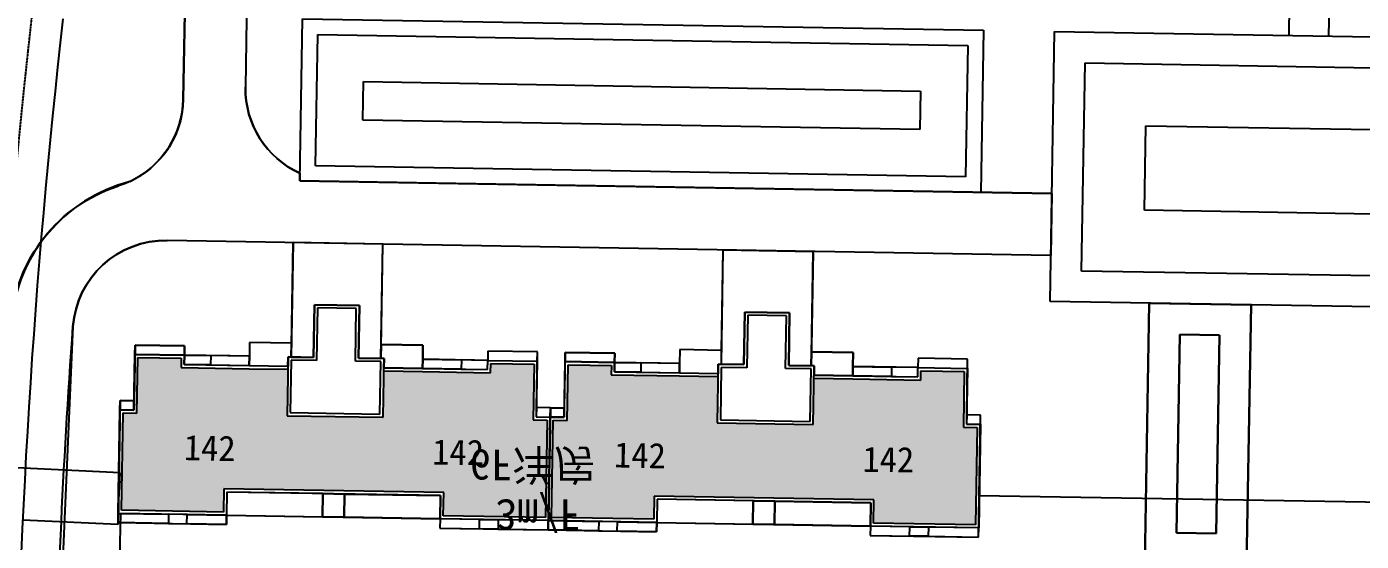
# Model space of a CAD drawing. Header units: millimetres. Extents: x -439850 to 1095597, y 3556331 to 4116172.
# Drawn here: x 492509 to 578739, y 3814245 to 3847535 of the extents above; entities that cross this region are included whole.
import ezdxf
from ezdxf.enums import TextEntityAlignment as Align

# ---------------------------------------------------------------- set-up
doc = ezdxf.new("R2010")
doc.units = ezdxf.units.MM
doc.header["$LTSCALE"] = 1000
doc.header["$MEASUREMENT"] = 0
doc.linetypes.add('CENTER', pattern=[2, 1.25, -0.25, 0.25, -0.25])
doc.linetypes.add('DASHED', pattern=[0.75, 0.5, -0.25])
for name, color, linetype in [('14中心线', 1, 'CENTER'), ('14缘石线', 7, 'Continuous'), ('14道路红线', 7, 'Continuous'), ('18标注', 7, 'Continuous'), ('19图框', 7, 'Continuous'), ('TG_SUNBUILD', 41, 'Continuous'), ('建筑外轮廓线', 6, 'Continuous'), ('文字', 7, 'Continuous'), ('红线按路', 200, 'Continuous'), ('道路', 7, 'Continuous'), ('铺装', 6, 'Continuous')]:
    doc.layers.add(name, color=color, linetype=linetype)
doc.styles.add('-黑体', font='simhei.ttf')
doc.styles.add('坐标标注', font='times.ttf', dxfattribs={"width": 0.75})
doc.styles.add('样式 1', font='simhei.ttf')

msp = doc.modelspace()

# ---------------------------------------------------------------- hatches: boundary and pattern name
at = {"ltscale": 0.02, "extrusion": (0, 0, -1)}
h = msp.add_hatch(color=31, dxfattribs=at)
h.dxf.hatch_style = 1
h.paths.add_polyline_path([(-526131, 3822087), (-525231, 3822102), (-525292, 3825702), (-522492, 3825749), (-522482, 3825149), (-518083, 3825223), (-515583, 3825266), (-515533, 3822266), (-509334, 3822371), (-509384, 3825371), (-506885, 3825413), (-502485, 3825487), (-502495, 3826087), (-499696, 3826134), (-499635, 3822535), (-498735, 3822550), (-498629, 3816251), (-505228, 3816139), (-505253, 3817639), (-519451, 3817399), (-519426, 3815899), (-526025, 3815788)])
h.paths.add_polyline_path([(-518201, 3818818), (-522536, 3818768), (-522564, 3821170), (-518229, 3821221)], flags=24)
h.paths.add_polyline_path([(-502142, 3819113), (-506477, 3819017), (-506530, 3821419), (-502195, 3821515)], flags=24)
h = msp.add_hatch(color=31, dxfattribs=at)
h.dxf.hatch_style = 1
h.paths.add_polyline_path([(-553927, 3821617), (-553027, 3821632), (-553088, 3825232), (-550289, 3825279), (-550278, 3824679), (-545879, 3824754), (-543379, 3824796), (-543329, 3821796), (-537130, 3821901), (-537180, 3824901), (-534681, 3824943), (-530281, 3825017), (-530291, 3825617), (-527492, 3825665), (-527431, 3822065), (-526531, 3822080), (-526425, 3815781), (-533024, 3815670), (-533049, 3817169), (-547247, 3816929), (-547222, 3815430), (-553821, 3815318)])
h.paths.add_polyline_path([(-545997, 3818349), (-550332, 3818298), (-550360, 3820700), (-546025, 3820751)], flags=24)
h.paths.add_polyline_path([(-529938, 3818643), (-534273, 3818547), (-534326, 3820949), (-529991, 3821045)], flags=24)

# ---------------------------------------------------------------- linework, layer by layer
for p, q in [((498551, 3818683), (498552, 3818685)), ((498551, 3818684), (498553, 3818684)), ((554053, 3817200), (554052, 3817198)), ((554054, 3817199), (554052, 3817199)), ((498572, 3816051), (498570, 3816051)), ((498571, 3816050), (498571, 3816052)), ((498389, 3815330), (498391, 3815329)), ((498390, 3815329), (498390, 3815331))]:
    msp.add_line(p, q)
for points in [[(498551, 3818683, 0.25, 0.25, 0), (498552, 3818684, 0, 0, 0)], [(554053, 3817200, 0.25, 0.25, 0), (554052, 3817199, 0, 0, 0)], [(498571, 3816051, 0.25, 0.25, 0), (498571, 3816052, 0, 0, 0)], [(498390, 3815329, 0.25, 0.25, 0), (498391, 3815330, 0, 0, 0)]]:
    msp.add_lwpolyline(points, format="xyseb")
at = {"layer": '14中心线', "extrusion": (0, 0, -1)}
msp.add_arc((-978727, 3792980), 500000, 0.55647, 19.51391, dxfattribs=at)
at = {"layer": '14缘石线', "extrusion": (0, 0, -1)}
msp.add_arc((-978727, 3792980), 505000, 0.55647, 19.51391, dxfattribs=at)
at = {"layer": '14道路红线', "extrusion": (0, 0, -1)}
for radius, end in [(508000, 19.51391), (495000, 16.10744), (492000, 16.10744)]:
    msp.add_arc((-978727, 3792980), radius, 0.55647, end, dxfattribs=at)
at = {"layer": '18标注', "color": 3, "ltscale": 0.02}
for p, q in [((498551, 3818684), (487421, 3819218)), ((498425, 3816055), (498552, 3818684)), ((554024, 3815515), (554053, 3817200)), ((580333, 3816755), (554053, 3817199)), ((498571, 3816051), (497947, 3784976)), ((498425, 3816054), (498390, 3815329)), ((498426, 3816054), (498572, 3816051)), ((498390, 3815330), (492254, 3815624))]:
    msp.add_line(p, q, dxfattribs=at)
at = {"layer": '19图框', "color": 6, "ltscale": 0.3}
msp.add_arc((978727, 3792980), 487000, 173.50722, 179.44353, dxfattribs=at)
at = {"layer": 'TG_SUNBUILD', "color": 145}
for p, q in [((511105, 3829542), (511048, 3826143)), ((514005, 3829493), (511105, 3829542)), ((513947, 3826094), (514005, 3829493)), ((538901, 3829072), (538844, 3825673)), ((541801, 3829023), (538901, 3829072)), ((541743, 3825624), (541801, 3829023)), ((499509, 3826938), (499448, 3823338)), ((502709, 3826884), (499509, 3826938)), ((502699, 3826284), (502709, 3826884)), ((506913, 3827113), (506898, 3826213)), ((509613, 3827067), (506913, 3827113)), ((509598, 3826167), (509613, 3827067)), ((515412, 3826969), (515397, 3826069)), ((518112, 3826923), (515412, 3826969)), ((518096, 3826023), (518112, 3826923)), ((506898, 3826213), (502699, 3826284)), ((511048, 3826143), (509598, 3826167)), ((515397, 3826069), (513947, 3826094)), ((522296, 3825952), (518096, 3826023)), ((522306, 3826552), (522296, 3825952)), ((525506, 3826498), (522306, 3826552)), ((525445, 3822899), (525506, 3826498)), ((527305, 3826468), (527244, 3822868)), ((530505, 3826414), (527305, 3826468)), ((530495, 3825814), (530505, 3826414)), ((534709, 3826643), (534694, 3825743)), ((537409, 3826597), (534709, 3826643)), ((537394, 3825697), (537409, 3826597)), ((543208, 3826499), (543193, 3825599)), ((545908, 3826453), (543208, 3826499)), ((545893, 3825554), (545908, 3826453)), ((550102, 3826083), (550092, 3825483)), ((553302, 3826028), (550102, 3826083)), ((553241, 3822429), (553302, 3826028)), ((534694, 3825743), (530495, 3825814)), ((538844, 3825673), (537394, 3825697)), ((543193, 3825599), (541743, 3825624)), ((550092, 3825483), (545893, 3825554)), ((498549, 3823353), (498415, 3815454)), ((499448, 3823338), (498549, 3823353)), ((526345, 3822884), (525445, 3822899)), ((526211, 3814985), (526345, 3822884)), ((526345, 3822884), (526211, 3814985)), ((527244, 3822868), (526345, 3822884)), ((554141, 3822414), (553241, 3822429)), ((554007, 3814515), (554141, 3822414)), ((505414, 3815336), (505424, 3815936)), ((505424, 3815936), (519222, 3815703)), ((519222, 3815703), (519212, 3815103)), ((498415, 3815454), (505414, 3815336)), ((519212, 3815103), (526211, 3814985)), ((526211, 3814985), (533210, 3814866)), ((533210, 3814866), (533220, 3815466)), ((533220, 3815466), (547018, 3815233)), ((547018, 3815233), (547008, 3814633)), ((547008, 3814633), (554007, 3814515))]:
    msp.add_line(p, q, dxfattribs=at)
at = {"layer": '建筑外轮廓线', "color": 6, "extrusion": (0, 0, -1)}
for p, q in [((511048, 3826143), (511105, 3829542)), ((511105, 3829542), (511048, 3826143)), ((511105, 3829542), (514005, 3829493)), ((514005, 3829493), (511105, 3829542)), ((514005, 3829493), (513947, 3826094)), ((513947, 3826094), (514005, 3829493)), ((538844, 3825673), (538901, 3829072)), ((538901, 3829072), (538844, 3825673)), ((538901, 3829072), (541801, 3829023)), ((541801, 3829023), (538901, 3829072)), ((541801, 3829023), (541743, 3825624)), ((541743, 3825624), (541801, 3829023)), ((499438, 3822738), (499499, 3826338)), ((499499, 3826338), (502699, 3826284)), ((502699, 3826284), (502689, 3825684)), ((509398, 3826170), (509334, 3822371)), ((509388, 3825570), (509398, 3826170)), ((509398, 3826170), (509398, 3826170)), ((509398, 3826170), (511048, 3826143)), ((511048, 3826143), (509398, 3826170)), ((513947, 3826094), (515597, 3826066)), ((515597, 3826066), (513947, 3826094)), ((515533, 3822266), (515597, 3826066)), ((515597, 3826066), (515587, 3825466)), ((515597, 3826066), (515597, 3826066)), ((515597, 3826066), (515597, 3826066)), ((502689, 3825684), (506888, 3825613)), ((506888, 3825613), (509388, 3825570)), ((515587, 3825466), (518086, 3825423)), ((518086, 3825423), (522286, 3825352)), ((522286, 3825352), (522296, 3825952)), ((522296, 3825952), (525495, 3825898)), ((525495, 3825898), (525435, 3822299)), ((527234, 3822268), (527295, 3825868)), ((527295, 3825868), (530495, 3825814)), ((530495, 3825814), (530485, 3825214)), ((530485, 3825214), (534684, 3825143)), ((534684, 3825143), (537184, 3825101)), ((537194, 3825701), (537130, 3821901)), ((537184, 3825101), (537194, 3825701)), ((537194, 3825701), (537194, 3825701)), ((537194, 3825701), (538844, 3825673)), ((538844, 3825673), (537194, 3825701)), ((541743, 3825624), (543393, 3825596)), ((543393, 3825596), (541743, 3825624)), ((543329, 3821796), (543393, 3825596)), ((543393, 3825596), (543383, 3824996)), ((543393, 3825596), (543393, 3825596)), ((543393, 3825596), (543393, 3825596)), ((550082, 3824883), (550092, 3825483)), ((550092, 3825483), (553291, 3825429)), ((553291, 3825429), (553231, 3821829)), ((543383, 3824996), (545882, 3824953)), ((545882, 3824953), (550082, 3824883)), ((498425, 3816054), (498538, 3822753)), ((498538, 3822753), (499438, 3822738)), ((509334, 3822371), (515533, 3822266)), ((525435, 3822299), (526334, 3822284)), ((526221, 3815585), (526334, 3822284)), ((526334, 3822284), (526221, 3815585)), ((526334, 3822284), (527234, 3822268)), ((537130, 3821901), (543329, 3821796)), ((553231, 3821829), (554131, 3821814)), ((554131, 3821814), (554017, 3815115)), ((505450, 3817436), (505424, 3815936)), ((519248, 3817203), (505450, 3817436)), ((519222, 3815703), (519248, 3817203)), ((519248, 3817203), (519248, 3817203)), ((533246, 3816966), (533220, 3815466)), ((547044, 3816733), (533246, 3816966)), ((547018, 3815233), (547044, 3816733)), ((547044, 3816733), (547044, 3816733)), ((505424, 3815936), (498425, 3816054)), ((505424, 3815936), (505424, 3815936)), ((526221, 3815585), (519222, 3815703)), ((533220, 3815466), (526221, 3815585)), ((533220, 3815466), (533220, 3815466)), ((554017, 3815115), (547018, 3815233))]:
    msp.add_line(p, q, dxfattribs=at)
at = {"layer": '建筑外轮廓线', "color": 8, "extrusion": (0, 0, -1)}
for p, q in [((511302, 3829339), (511244, 3825939)), ((513801, 3829296), (511302, 3829339)), ((513744, 3825897), (513801, 3829296)), ((539098, 3828869), (539040, 3825469)), ((541597, 3828827), (539098, 3828869)), ((541540, 3825427), (541597, 3828827)), ((499499, 3826338), (499509, 3826938)), ((499509, 3826938), (502709, 3826884)), ((502709, 3826884), (502699, 3826284)), ((506913, 3827113), (506898, 3826213)), ((509613, 3827067), (506913, 3827113)), ((509598, 3826167), (509613, 3827067)), ((515397, 3826069), (515412, 3826969)), ((515397, 3826069), (515412, 3826969)), ((515412, 3826969), (518112, 3826923)), ((515412, 3826969), (518112, 3826923)), ((518112, 3826923), (518096, 3826023)), ((518112, 3826923), (518096, 3826023)), ((502699, 3826284), (499499, 3826338)), ((499635, 3822535), (499696, 3826134)), ((499696, 3826134), (502495, 3826087)), ((502495, 3826087), (502485, 3825487)), ((502689, 3825684), (502699, 3826284)), ((502699, 3826284), (504398, 3826255)), ((504398, 3826255), (504388, 3825655)), ((504398, 3826255), (504388, 3825655)), ((506898, 3826213), (504398, 3826255)), ((506888, 3825613), (506898, 3826213)), ((506898, 3826213), (506888, 3825613)), ((509388, 3825570), (509398, 3826170)), ((509398, 3826170), (509598, 3826167)), ((515597, 3826066), (515397, 3826069)), ((515597, 3826066), (515397, 3826069)), ((515587, 3825466), (515597, 3826066)), ((515587, 3825466), (515597, 3826066)), ((518086, 3825423), (518096, 3826023)), ((518096, 3826023), (518086, 3825423)), ((518096, 3826023), (518086, 3825423)), ((518096, 3826023), (520596, 3825981)), ((522306, 3826552), (522296, 3825952)), ((525506, 3826498), (522306, 3826552)), ((525495, 3825898), (525506, 3826498)), ((527295, 3825868), (527305, 3826468)), ((527305, 3826468), (530505, 3826414)), ((530505, 3826414), (530495, 3825814)), ((534709, 3826643), (534694, 3825743)), ((537409, 3826597), (534709, 3826643)), ((537394, 3825697), (537409, 3826597)), ((543193, 3825599), (543208, 3826499)), ((543193, 3825599), (543208, 3826499)), ((543208, 3826499), (545908, 3826453)), ((543208, 3826499), (545908, 3826453)), ((545908, 3826453), (545893, 3825554)), ((545908, 3826453), (545893, 3825554)), ((550102, 3826083), (550092, 3825483)), ((553302, 3826028), (550102, 3826083)), ((553291, 3825429), (553302, 3826028)), ((502485, 3825487), (506885, 3825413)), ((504388, 3825655), (502689, 3825684)), ((504388, 3825655), (506888, 3825613)), ((506885, 3825413), (509384, 3825371)), ((506888, 3825613), (509388, 3825570)), ((509388, 3825570), (509388, 3825570)), ((509594, 3825967), (509537, 3822568)), ((511244, 3825939), (509594, 3825967)), ((515394, 3825869), (513744, 3825897)), ((515336, 3822470), (515394, 3825869)), ((515583, 3825266), (518083, 3825223)), ((518086, 3825423), (515587, 3825466)), ((515587, 3825466), (515587, 3825466)), ((518086, 3825423), (515587, 3825466)), ((515587, 3825466), (515587, 3825466)), ((518083, 3825223), (522482, 3825149)), ((520586, 3825381), (518086, 3825423)), ((520596, 3825981), (520586, 3825381)), ((520596, 3825981), (520586, 3825381)), ((520586, 3825381), (522286, 3825352)), ((522296, 3825952), (520596, 3825981)), ((522286, 3825352), (522296, 3825952)), ((522296, 3825952), (525495, 3825898)), ((522482, 3825149), (522492, 3825749)), ((522492, 3825749), (525292, 3825702)), ((525292, 3825702), (525231, 3822102)), ((530495, 3825814), (527295, 3825868)), ((527431, 3822065), (527492, 3825665)), ((527492, 3825665), (530291, 3825617)), ((530291, 3825617), (530281, 3825017)), ((530485, 3825214), (530495, 3825814)), ((532184, 3825185), (530485, 3825214)), ((530495, 3825814), (532194, 3825785)), ((532194, 3825785), (532184, 3825185)), ((532194, 3825785), (532184, 3825185)), ((532184, 3825185), (534684, 3825143)), ((534694, 3825743), (532194, 3825785)), ((534684, 3825143), (534694, 3825743)), ((534694, 3825743), (534684, 3825143)), ((534684, 3825143), (537184, 3825101)), ((537184, 3825101), (537194, 3825701)), ((537194, 3825701), (537394, 3825697)), ((537390, 3825497), (537333, 3822098)), ((539040, 3825469), (537390, 3825497)), ((543190, 3825399), (541540, 3825427)), ((543132, 3822000), (543190, 3825399)), ((543393, 3825596), (543193, 3825599)), ((543393, 3825596), (543193, 3825599)), ((543383, 3824996), (543393, 3825596)), ((543383, 3824996), (543393, 3825596)), ((545882, 3824954), (545893, 3825554)), ((545893, 3825554), (545882, 3824954)), ((545893, 3825554), (545882, 3824954)), ((545893, 3825554), (548392, 3825511)), ((548392, 3825511), (548382, 3824911)), ((548392, 3825511), (548382, 3824911)), ((550092, 3825483), (548392, 3825511)), ((550082, 3824883), (550092, 3825483)), ((550092, 3825483), (553291, 3825429)), ((550278, 3824679), (550289, 3825279)), ((550289, 3825279), (553088, 3825232)), ((553088, 3825232), (553027, 3821632)), ((530281, 3825017), (534681, 3824943)), ((534681, 3824943), (537180, 3824901)), ((537184, 3825101), (537184, 3825101)), ((543379, 3824796), (545879, 3824754)), ((545882, 3824954), (543383, 3824996)), ((543383, 3824996), (543383, 3824996)), ((545882, 3824954), (543383, 3824996)), ((543383, 3824996), (543383, 3824996)), ((545879, 3824754), (550278, 3824679)), ((548382, 3824911), (545882, 3824954)), ((548382, 3824911), (550082, 3824883)), ((498538, 3822753), (498549, 3823353)), ((499438, 3822738), (498538, 3822753)), ((498549, 3823353), (499448, 3823338)), ((498629, 3816251), (498735, 3822550)), ((498735, 3822550), (499635, 3822535)), ((499448, 3823338), (499438, 3822738)), ((509537, 3822568), (515336, 3822470)), ((525445, 3822899), (525435, 3822299)), ((526345, 3822884), (525445, 3822899)), ((526334, 3822284), (526345, 3822884)), ((526334, 3822284), (526345, 3822884)), ((526345, 3822884), (527244, 3822868)), ((527244, 3822868), (527234, 3822268)), ((525231, 3822102), (526131, 3822087)), ((525435, 3822299), (526334, 3822284)), ((526131, 3822087), (526025, 3815788)), ((527234, 3822268), (526334, 3822284)), ((526425, 3815781), (526531, 3822080)), ((526531, 3822080), (527431, 3822065)), ((537333, 3822098), (543132, 3822000)), ((553241, 3822429), (553231, 3821829)), ((553231, 3821829), (554131, 3821814)), ((554141, 3822414), (553241, 3822429)), ((554131, 3821814), (554141, 3822414)), ((553027, 3821632), (553927, 3821617)), ((553927, 3821617), (553821, 3815318)), ((505253, 3817639), (505228, 3816139)), ((519451, 3817399), (505253, 3817639)), ((505450, 3817436), (505424, 3815936)), ((511649, 3817331), (505450, 3817436)), ((519426, 3815899), (519451, 3817399)), ((511623, 3815831), (511649, 3817331)), ((511649, 3817331), (511623, 3815831)), ((511623, 3815831), (511649, 3817331)), ((511649, 3817331), (513048, 3817307)), ((513048, 3817307), (511649, 3817331)), ((513048, 3817307), (513023, 3815808)), ((513023, 3815808), (513048, 3817307)), ((513023, 3815808), (513048, 3817307)), ((513048, 3817307), (519248, 3817203)), ((519248, 3817203), (519222, 3815703)), ((533049, 3817169), (533024, 3815670)), ((547247, 3816929), (533049, 3817169)), ((533246, 3816966), (533220, 3815466)), ((539445, 3816861), (533246, 3816966)), ((539419, 3815362), (539445, 3816861)), ((539445, 3816861), (539419, 3815362)), ((539419, 3815362), (539445, 3816861)), ((539445, 3816861), (540845, 3816838)), ((540845, 3816838), (539445, 3816861)), ((540845, 3816838), (540819, 3815338)), ((540819, 3815338), (540845, 3816838)), ((540819, 3815338), (540845, 3816838)), ((540845, 3816838), (547044, 3816733)), ((547044, 3816733), (547018, 3815233)), ((547222, 3815430), (547247, 3816929)), ((498415, 3815454), (498425, 3816054)), ((498425, 3816054), (501675, 3815999)), ((505228, 3816139), (498629, 3816251)), ((501675, 3815999), (501665, 3815400)), ((501675, 3815999), (501665, 3815400)), ((502875, 3815979), (501675, 3815999)), ((502864, 3815379), (502875, 3815979)), ((502864, 3815379), (502875, 3815979)), ((502875, 3815979), (505424, 3815936)), ((505424, 3815936), (505414, 3815336)), ((505424, 3815936), (511623, 3815831)), ((513023, 3815808), (511623, 3815831)), ((511623, 3815831), (513023, 3815808)), ((519222, 3815703), (513023, 3815808)), ((519222, 3815703), (519212, 3815103)), ((521772, 3815660), (519222, 3815703)), ((526025, 3815788), (519426, 3815899)), ((521762, 3815060), (521772, 3815660)), ((521762, 3815060), (521772, 3815660)), ((521772, 3815660), (522972, 3815640)), ((533024, 3815670), (526425, 3815781)), ((501665, 3815400), (498415, 3815454)), ((501665, 3815400), (502864, 3815379)), ((505414, 3815336), (502864, 3815379)), ((519212, 3815103), (521762, 3815060)), ((522962, 3815040), (521762, 3815060)), ((522972, 3815640), (522962, 3815040)), ((522972, 3815640), (522962, 3815040)), ((522962, 3815040), (526211, 3814985)), ((526221, 3815585), (522972, 3815640)), ((526211, 3814985), (526221, 3815585)), ((526211, 3814985), (526221, 3815585)), ((529461, 3814930), (526211, 3814985)), ((526221, 3815585), (529471, 3815530)), ((529471, 3815530), (529461, 3814930)), ((529471, 3815530), (529461, 3814930)), ((529461, 3814930), (530660, 3814909)), ((530671, 3815509), (529471, 3815530)), ((530660, 3814909), (530671, 3815509)), ((530660, 3814909), (530671, 3815509)), ((533210, 3814866), (530660, 3814909)), ((530671, 3815509), (533220, 3815466)), ((533220, 3815466), (533210, 3814866)), ((533220, 3815466), (539419, 3815362)), ((540819, 3815338), (539419, 3815362)), ((539419, 3815362), (540819, 3815338)), ((547018, 3815233), (540819, 3815338)), ((547018, 3815233), (547008, 3814633)), ((549568, 3815190), (547018, 3815233)), ((553821, 3815318), (547222, 3815430)), ((549558, 3814590), (549568, 3815190)), ((549558, 3814590), (549568, 3815190)), ((549568, 3815190), (550768, 3815170)), ((550768, 3815170), (550758, 3814570)), ((550768, 3815170), (550758, 3814570)), ((554017, 3815115), (550768, 3815170)), ((554007, 3814515), (554017, 3815115)), ((547008, 3814633), (549558, 3814590)), ((550758, 3814570), (549558, 3814590)), ((550758, 3814570), (554007, 3814515))]:
    msp.add_line(p, q, dxfattribs=at)
at = {"layer": '红线按路', "color": 62, "linetype": 'DASHED', "ltscale": 0.005, "extrusion": (0, 0, -1)}
msp.add_arc((-978727, 3792980), 489000, 0.55647, 9.60657, dxfattribs=at)
at = {"layer": '红线按路', "color": 1, "linetype": 'DASHED', "ltscale": 0.005, "extrusion": (0, 0, -1)}
msp.add_arc((-978727, 3792980), 492000, 0.55647, 9.23196, dxfattribs=at)
at = {"layer": '道路', "color": 145, "ltscale": 0.02, "extrusion": (0, 0, -1)}
for p, q in [((502925, 3860324), (502629, 3842849)), ((506924, 3860256), (506643, 3843619)), ((574088, 3848970), (574055, 3846970)), ((576661, 3848927), (576627, 3846927)), ((510155, 3837559), (510333, 3848047)), ((510333, 3848047), (554326, 3847304)), ((511172, 3838542), (511316, 3847031)), ((511316, 3847031), (553310, 3846321)), ((554326, 3847304), (554149, 3836816)), ((558631, 3829763), (558926, 3847226)), ((558926, 3847226), (587841, 3846737)), ((553310, 3846321), (553166, 3837832)), ((560664, 3831729), (560892, 3845193)), ((560892, 3845193), (585808, 3844771)), ((514222, 3841491), (514264, 3843980)), ((514264, 3843980), (550259, 3843372)), ((550259, 3843372), (550217, 3840883)), ((550217, 3840883), (514222, 3841491)), ((564731, 3835661), (564823, 3841126)), ((564823, 3841126), (581741, 3840840)), ((553166, 3837832), (511172, 3838542)), ((554149, 3836816), (510155, 3837559)), ((558748, 3836738), (512541, 3837519)), ((581649, 3835375), (564731, 3835661)), ((558681, 3832738), (501585, 3833704)), ((509610, 3826867), (509723, 3833566)), ((515409, 3826769), (515522, 3833468)), ((537409, 3826597), (537519, 3833096)), ((543205, 3826299), (543318, 3832998)), ((585580, 3831308), (560664, 3831729)), ((587546, 3829274), (558631, 3829763)), ((565040, 3829655), (564756, 3812824)), ((571612, 3829544), (565040, 3829655)), ((571328, 3812713), (571612, 3829544)), ((567006, 3827621), (566789, 3814790)), ((569579, 3827578), (567006, 3827621)), ((569362, 3814746), (569579, 3827578)), ((566789, 3814790), (569362, 3814746))]:
    msp.add_line(p, q, dxfattribs=at)
for centre, radius, start, end in [((-512642, 3843518), 6000, 294.39603, 0.96834), ((-496630, 3842950), 6000, 180.96834, 252.34034), ((-501484, 3827704), 10000, 4.14142, 72.34034), ((-501484, 3827704), 6000, 4.14142, 90.96834), ((-981727, 3792931), 487500, 0.97143, 4.14142)]:
    msp.add_arc(centre, radius, start, end, dxfattribs=at)
at = {"layer": '铺装', "ltscale": 0.02}
for p, q in [((502629, 3842849), (502925, 3860324)), ((506924, 3860256), (506643, 3843619)), ((510155, 3837559), (510333, 3848047)), ((510333, 3848047), (554326, 3847304)), ((511172, 3838542), (511316, 3847031)), ((511316, 3847031), (553310, 3846321)), ((554326, 3847304), (554149, 3836816)), ((558631, 3829763), (558926, 3847226)), ((558926, 3847226), (587841, 3846737)), ((553310, 3846321), (553166, 3837832)), ((560664, 3831729), (560892, 3845193)), ((560892, 3845193), (585808, 3844771)), ((514222, 3841491), (514264, 3843980)), ((514264, 3843980), (550259, 3843372)), ((550259, 3843372), (550217, 3840883)), ((550217, 3840883), (514222, 3841491)), ((564731, 3835661), (564823, 3841126)), ((564823, 3841126), (581741, 3840840)), ((553166, 3837832), (511172, 3838542)), ((510164, 3838054), (510155, 3837559)), ((510155, 3837559), (558748, 3836738)), ((554149, 3836816), (510155, 3837559)), ((558748, 3836738), (558681, 3832738)), ((581649, 3835375), (564731, 3835661)), ((558681, 3832738), (501585, 3833704)), ((509723, 3833566), (509598, 3826167)), ((515522, 3833468), (509723, 3833566)), ((515397, 3826069), (515522, 3833468)), ((537394, 3825697), (537519, 3833096)), ((537519, 3833096), (543318, 3832998)), ((543318, 3832998), (543193, 3825599)), ((585580, 3831308), (560664, 3831729)), ((511048, 3826143), (511105, 3829542)), ((511105, 3829542), (514005, 3829493)), ((514005, 3829493), (513947, 3826094)), ((587546, 3829274), (558631, 3829763)), ((564756, 3812825), (565040, 3829655)), ((565040, 3829655), (571612, 3829544)), ((571612, 3829544), (571328, 3812714)), ((538901, 3829072), (538844, 3825673)), ((541801, 3829023), (538901, 3829072)), ((541743, 3825624), (541801, 3829023)), ((495500, 3828138), (494297, 3801196)), ((566789, 3814791), (567006, 3827621)), ((567006, 3827621), (569579, 3827578)), ((569579, 3827578), (569362, 3814748)), ((509598, 3826167), (511048, 3826143)), ((513947, 3826094), (515397, 3826069)), ((538844, 3825673), (537394, 3825697)), ((543193, 3825599), (541743, 3825624)), ((569362, 3814748), (566789, 3814791))]:
    msp.add_line(p, q, dxfattribs=at)
for centre, radius, start, end in [((512642, 3843518), 6000, 179.03166, 245.60397), ((496630, 3842950), 6000, 294.99122, 359.03166), ((501808, 3827517), 10339, 104.81296, 174.79533), ((501484, 3827704), 6000, 89.03166, 175.85858)]:
    msp.add_arc(centre, radius, start, end, dxfattribs=at)

# ---------------------------------------------------------------- texts
at = {"layer": '18标注', "color": 3, "style": '坐标标注', "width": 0.75}
for s, rotation, p in [('11144.29', 357.24949, (492984, 3818952)), ('26284.91', 359.03166, (567191, 3816978)), ('6144.29', 357.24949, (495320, 3815478))]:
    msp.add_text(s, height=1, rotation=rotation, dxfattribs=at).set_placement(p)
at = {"layer": '建筑外轮廓线', "color": 3, "extrusion": (0, 0, -1), "style": '样式 1', "text_generation_flag": 4}
for rotation, p in [(181.26582, (-504336, 3820284)), (180.67086, (-520383, 3820013)), (181.26582, (-532132, 3819814)), (180.67086, (-548179, 3819543))]:
    msp.add_text('142', height=1638.4, rotation=rotation, dxfattribs=at).set_placement(p, align=Align.MIDDLE_CENTER)
at = {"layer": '文字', "ltscale": 0.02, "style": '-黑体', "text_generation_flag": 4}
for s, p in [('6F洋房', (521138, 3820185)), ('3m/F', (522832, 3816954))]:
    msp.add_text(s, height=2000, dxfattribs=at).set_placement(p)

doc.saveas('drawing.dxf')
